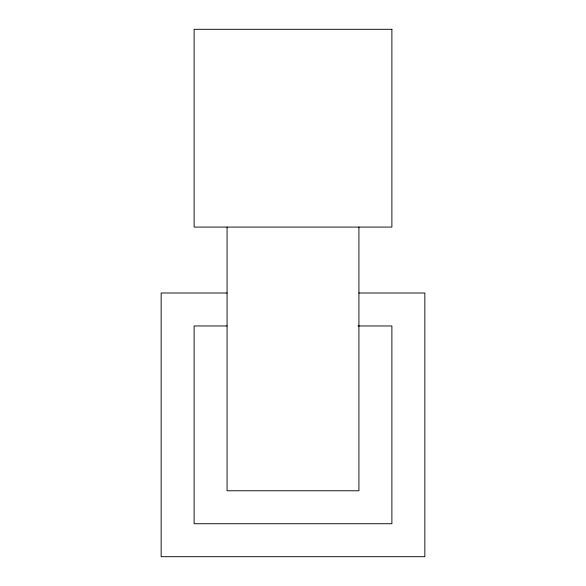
<?xml version="1.0" encoding="UTF-8"?>
<svg xmlns="http://www.w3.org/2000/svg" width="586" height="586" viewBox="0 0 586 586"><rect width="100%" height="100%" fill="white"/><g stroke="black" fill="none" stroke-linecap="round" stroke-linejoin="round"><path stroke-width="0.88" d="M227.075 293L161.15 293L161.15 556.7L424.85 556.7L424.85 293L358.925 293M227.075 325.963L194.113 325.963L194.113 523.738L391.888 523.738L391.888 325.963L358.009 325.963M358.925 227.075L358.925 490.775L227.075 490.775L227.075 227.075M391.888 29.3L194.113 29.3L194.113 227.075L391.888 227.075L391.888 29.3"/></g></svg>
